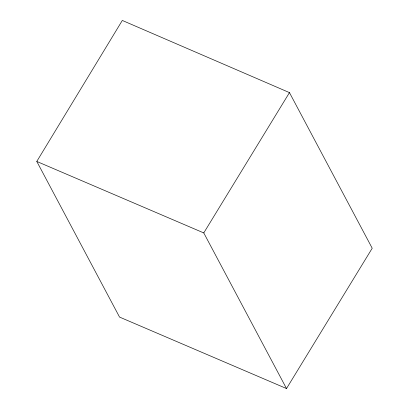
<?xml version="1.0" encoding="UTF-8"?>
<svg xmlns="http://www.w3.org/2000/svg" width="409" height="409" viewBox="0 0 409 409"><rect width="100%" height="100%" fill="white"/><g stroke="black" fill="none" stroke-linecap="round" stroke-linejoin="round"><path stroke-width="0.61" d="M36.784 161.448L122.311 20.45L289.465 92.618L372.216 248.243L286.515 388.55L119.535 317.072L36.784 161.448L203.769 232.925L286.515 388.55M203.769 232.925L289.465 92.618"/></g></svg>
